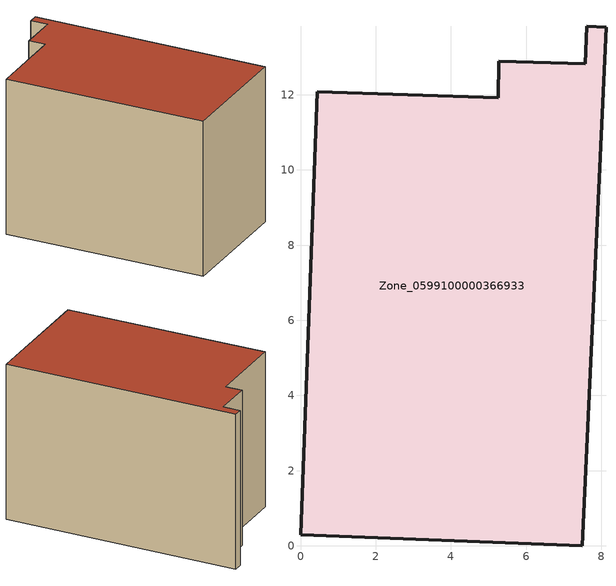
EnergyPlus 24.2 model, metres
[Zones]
Zone_0599100000366933
 floor ground (C_G): 7.5,0 0,0.29 0.44,12.08 5.26,11.91 5.28,12.89 7.57,12.82 7.62,13.82 8.13,13.8 z0
 wall outside (C_F): 7.62,13.82 7.57,12.82 5.28,12.89 5.26,11.91 0.44,12.08 0,0.29 7.5,0 8.13,13.8 7.62,13.82 z0:9.23
 roof outside (C_R): 5.26,11.91 0.44,12.08 0,0.29 7.5,0 8.13,13.8 7.62,13.82 7.57,12.82 5.28,12.89 z9.23
[BUILDING]
Pand.0599100000366933: North Axis=0; Terrain=City; Loads Convergence Tolerance Value=0.04; Temperature Convergence Tolerance Value=0.4; Solar Distribution=FullExterior; Maximum Number of Warmup Days=25; Minimum Number of Warmup Days=1
[Site:Location]
Rotterdam.The.Hague.AP_ZH_NLD Design_Conditions: Latitude=51.96; Longitude=4.45; Time Zone=1; Elevation=-4.5
[SITE:GROUNDTEMPERATURE:BUILDINGSURFACE]
18, 18, 18, 18, 18, 18, 18, 18, 18, 18, 18, 18
[MATERIAL] Thermal Absorptance=0.9; Solar Absorptance=0.7; Visible Absorptance=0.7
Name | Roughness | Thickness | Conductivity | Density | Specific Heat
G.TI.1992-2005 | MediumSmooth | 0.15 | 0.06 | 540 | 1210
F.TI.1992-2005 | Rough | 0.3 | 0.12 | 1920 | 840
R.TI.1992-2005 | MediumRough | 0.2 | 0.08 | 1500 | 1000
[CONSTRUCTION]
C_G: G.TI.1992-2005
C_F: F.TI.1992-2005
C_R: R.TI.1992-2005
[ZONE]
Zone_0599100000366933: Type=1; Multiplier=1; Ceiling Height=Autocalculate; Volume=Autocalculate; Floor Area=autocalculate; Part of Total Floor Area=Yes
[ZONEINFILTRATION:DESIGNFLOWRATE]
Infil_Zone_0599100000366933: Zone or ZoneList or Space or SpaceList=Zone_0599100000366933; Schedule=AlwaysOn; Design Flow Rate Calculation Method=Flow/Area; Flow Rate per Floor Area=0.0015; Constant Term Coefficient=1; Temperature Term Coefficient=0; Velocity Term Coefficient=0; Velocity Squared Term Coefficient=0
[HVACTEMPLATE:ZONE:IDEALLOADSAIRSYSTEM]
Zone_0599100000366933: Maximum Heating Supply Air Temperature=50; Minimum Cooling Supply Air Temperature=13; Maximum Heating Supply Air Humidity Ratio=0.0156; Minimum Cooling Supply Air Humidity Ratio=0.0077; Heating Limit=NoLimit; Cooling Limit=NoLimit; Dehumidification Control Type=ConstantSensibleHeatRatio; Cooling Sensible Heat Ratio=0.7; Dehumidification Setpoint=60; Humidification Control Type=None; Humidification Setpoint=30; Outdoor Air Method=None; Outdoor Air Flow Rate per Person=0.00944; Outdoor Air Flow Rate per Zone Floor Area=0; Outdoor Air Flow Rate per Zone=0; Demand Controlled Ventilation Type=None; Outdoor Air Economizer Type=NoEconomizer; Heat Recovery Type=None; Sensible Heat Recovery Effectiveness=0.7; Latent Heat Recovery Effectiveness=0.65
[ZONECONTROL:THERMOSTAT]
ThermostatControl_Zone_0599100000366933: Zone or ZoneList=Zone_0599100000366933; Control Type Schedule=DualSetpointControlType; Control 1=Thermostat_Zone_0599100000366933; Temperature Difference Between Cutout And Setpoint=0
[THERMOSTATSETPOINT:DUALSETPOINT]
Thermostat_Zone_0599100000366933: Heating Setpoint Temperature Schedule=HeatingSetpoint_Zone_0599100000366933; Cooling Setpoint Temperature Schedule=CoolingSetpoint_Zone_0599100000366933
[SCHEDULE:COMPACT]
HeatingSetpoint_Zone_0599100000366933: Through: 12/31, For: AllDays, Until: 24:00, 21
CoolingSetpoint_Zone_0599100000366933: Through: 12/31, For: AllDays, Until: 24:00, 24
DualSetpointControlType: Through: 12/31, For: AllDays, Until: 24:00, 4
AlwaysOn: Through: 12/31, For: AllDays, Until: 24:00, 1
